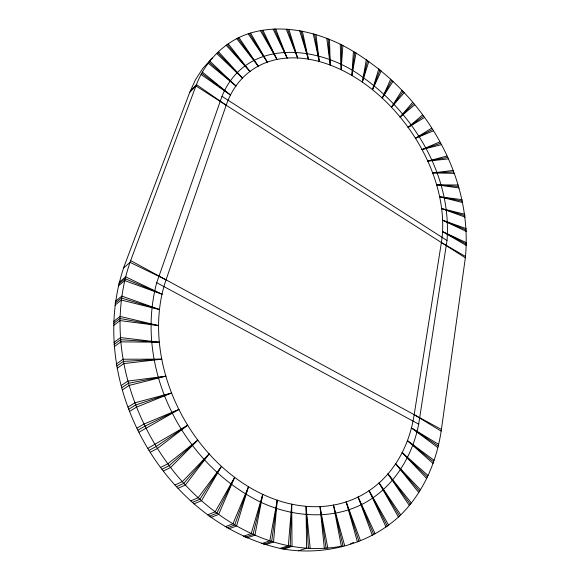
<?xml version="1.0" encoding="UTF-8"?>
<svg xmlns="http://www.w3.org/2000/svg" width="580" height="580" viewBox="0 0 580 580"><rect width="100%" height="100%" fill="white"/><g stroke="black" fill="none" stroke-linecap="round" stroke-linejoin="round"><path stroke-width="0.87" d="M342.889 45.544L341.142 69.745L341.562 44.819C313.352 30.943 280.067 23.838 249.371 33.394C224.453 41.26 204.856 61.618 195.938 85.942L130.645 260.594C106.038 329.694 126.484 408.168 169.215 465.675C208.619 518.52 275.195 559.417 343.005 545.903L333.435 505.1L341.33 546.142M280.169 548.361L288.347 545.765L291.726 504.187L290.181 546.229L281.996 548.818C162.61 523.029 84.455 381.053 124.25 266.053L189.732 92.314L195.511 79.685L202.732 68.505L212.237 58.072M447.006 240.519C451.892 176.269 414.504 114.362 363.421 77.713C320.53 45.095 246.116 36.852 221.981 96.324L156.723 282.685C133.951 368.017 182.424 464.058 260.848 502.236C293.204 517.324 332.623 520.303 364.726 502.925C393.9 486.874 412.46 456.293 418.695 424.139L447.006 240.519L221.981 96.324M356.048 52.86L351.879 75.451L353.445 51.308M281.996 548.818C323.328 556.155 368.59 544.765 399.613 515.997C423.255 493.196 436.849 461.695 441.409 429.483L465.349 257.817C473.933 170.418 417.593 84.622 341.562 44.819M261.739 543.54L269.801 540.872L277.226 500.199L273.513 542.046L265.43 544.7M351.879 75.451L354.757 52.019M277.226 500.199L271.643 541.575L263.574 544.236M123.7 267.829L130.094 262.385L166.047 279.836A155.498 119.632 61.4 0 0 254.772 490.332A155.498 119.632 61.4 0 0 414.185 414.685L441.38 242.527A137.387 93.663 53.8 0 0 357.229 78.721A137.387 93.663 53.8 0 0 226.178 105.234L196.518 84.665L190.312 91.038M368.858 61.328L362.355 82.128L366.335 59.544M243.295 536.319L251.234 533.542L262.747 494.363L254.932 535.202L246.971 537.95M262.747 494.363L253.054 534.485L245.108 537.247M362.355 82.128L367.611 60.378M381.22 70.84L372.498 89.704L378.791 68.861M225.127 526.734L232.921 523.841L248.494 486.729L236.546 525.966L228.723 528.837M166.047 279.836L226.178 105.234M248.494 486.729L234.697 525.009L226.881 527.894M372.498 89.704L380.023 69.796M207.502 514.888L215.151 511.843L234.668 477.362L218.645 514.416L210.96 517.433M393.037 81.316L382.22 98.1L390.724 79.148M234.668 477.362L216.855 513.227L209.184 516.258M382.22 98.1L391.906 80.185M190.704 500.91L198.215 497.691L221.48 466.371L201.521 500.685L193.981 503.861M404.238 92.655L391.449 107.242L402.056 90.32M221.48 466.371L199.803 499.278L192.285 502.476M391.449 107.242L403.18 91.444M175.015 484.989L182.381 481.588L209.133 453.901L185.44 484.952L178.053 488.316M414.729 104.763L400.106 117.044L412.699 102.283M209.133 453.901L183.838 483.35L176.465 486.736M189.732 92.314L195.938 85.942L465.349 257.817M160.696 467.364L167.91 463.761L197.809 440.126L170.679 467.444L163.437 471.003M400.106 117.044L413.75 103.487M197.809 440.126L169.215 465.675L161.987 469.256M424.451 117.537L408.124 127.419L422.574 114.934M119.234 282.199L125.65 276.849L162.008 294.219L124.729 280.597L118.313 285.918M118.668 284.012L125.084 278.675L162.008 294.219M115.398 301.303L121.843 296.097L159.5 309.539L121.329 300.077L114.876 305.254M115.036 303.246L121.481 298.048L159.5 309.539M113.607 321.465L120.096 316.419L158.594 325.605L120.002 320.588L113.506 325.598M113.448 323.51L119.944 318.485L158.594 325.605M147.972 448.289L187.688 425.234L157.477 448.434L150.372 452.204M113.948 342.425L120.502 337.56L159.34 342.222L120.843 341.859L114.282 346.68M114.006 344.549L120.56 339.699L159.34 342.222M408.124 127.419L423.552 116.21M116.478 363.892L123.105 359.223L161.769 359.15L123.888 363.58L117.247 368.213M116.754 366.06L123.388 361.405L161.769 359.15M187.688 425.234L156.172 446.513L149.082 450.305M121.198 385.548L127.912 381.082L165.873 376.166L129.137 385.446L122.402 389.861M121.691 387.723L128.419 383.278L165.873 376.166M433.318 130.884L415.447 138.286L431.614 128.18M128.078 407.051L134.901 402.81L171.607 393.015L136.554 407.102L129.702 411.3M128.789 409.212L135.626 404.985L171.607 393.015M137.04 428.084L143.985 424.052L178.908 409.458L139.07 432.194M137.96 430.186L144.92 426.177L178.908 409.458M415.447 138.286L432.513 129.514M350.487 543.822L353.561 542.452M441.271 144.71L422.008 149.553L439.756 141.919M422.008 149.553L440.561 143.296M283.83 549.035L292.023 546.454L291.726 504.187M298.337 550.783L306.602 548.245L306.044 506.311L310.199 548.448M448.246 158.898L427.757 161.124L446.934 156.042M427.757 161.124L447.637 157.456M454.176 173.347L432.637 172.912L453.074 170.447M432.637 172.912L453.683 171.89M459.012 187.949L436.602 184.81L458.142 185.02M436.602 184.81L458.635 186.485M462.702 202.587L439.611 196.736L462.064 199.665M439.611 196.736L462.449 201.137M465.203 217.145L441.619 208.575L464.798 214.245M441.619 208.575L465.066 215.716M466.458 231.5L442.605 220.226L466.305 228.658M442.605 220.226L466.443 230.1M466.429 245.536L442.533 231.579L466.537 242.766M442.533 231.579L466.552 244.18M156.723 282.685L418.695 424.139M130.645 260.594L441.409 429.483M441.38 242.527L465.472 256.44M437.842 447.593L411.43 427.938L438.618 444.345M414.185 414.685L441.104 431.121M411.43 427.938L438.306 446.02M201.137 74.523L230.477 95.04L202.435 72.138M433.042 463.442L407.414 440.626L434.123 460.332M201.702 73.269L230.477 95.04M407.414 440.626L433.651 461.941M208.206 63.176L235.937 85.963L209.779 61.096M208.923 62.067L235.937 85.963M426.684 478.486L402.158 452.61L428.076 475.549M216.601 53.382L242.462 78.082L218.421 51.62M402.158 452.61L427.453 477.079M217.442 52.432L242.462 78.082M418.774 492.55L395.661 463.746L420.478 489.825M226.171 45.211L249.936 71.456L228.208 43.776M395.661 463.746L419.695 491.26M227.128 44.421L249.936 71.456M409.335 505.448L387.955 473.896L411.343 502.976M236.763 38.7L258.26 66.12L238.989 37.599M387.955 473.896L410.401 504.296M237.822 38.07L258.26 66.12M398.402 517.005L379.088 482.923L400.708 514.815M248.225 33.85L267.308 62.103L250.603 33.089M249.371 33.394L267.308 62.103M379.088 482.923L399.613 515.997M260.398 30.675L276.957 59.414L262.899 30.24M386.041 527.032L369.112 490.68L388.622 525.161M261.609 30.377L276.957 59.414M369.112 490.68L387.382 526.19M273.129 29.138L287.1 58.036L275.725 29.022M372.331 535.34L358.114 497.038L375.173 533.825M274.398 29L287.1 58.036M358.114 497.038L373.796 534.68M286.274 29.196L297.613 57.956L288.934 29.399M357.381 541.764L346.18 501.881L360.463 540.64M287.579 29.217L297.613 57.956M346.18 501.881L358.962 541.307M299.686 30.805L308.386 59.131L302.39 31.305M333.435 505.1L344.614 545.439M301.02 30.979L308.386 59.131M313.236 33.894L319.297 61.523L315.948 34.684M324.343 548.339L320.008 506.601L327.801 548.086M314.577 34.213L319.297 61.523M320.008 506.601L326.09 548.325M326.786 38.396L330.252 65.083L329.491 39.455M328.135 38.853L330.252 65.083M306.044 506.311L308.408 548.462M340.228 44.225L341.142 69.745"/></g></svg>
